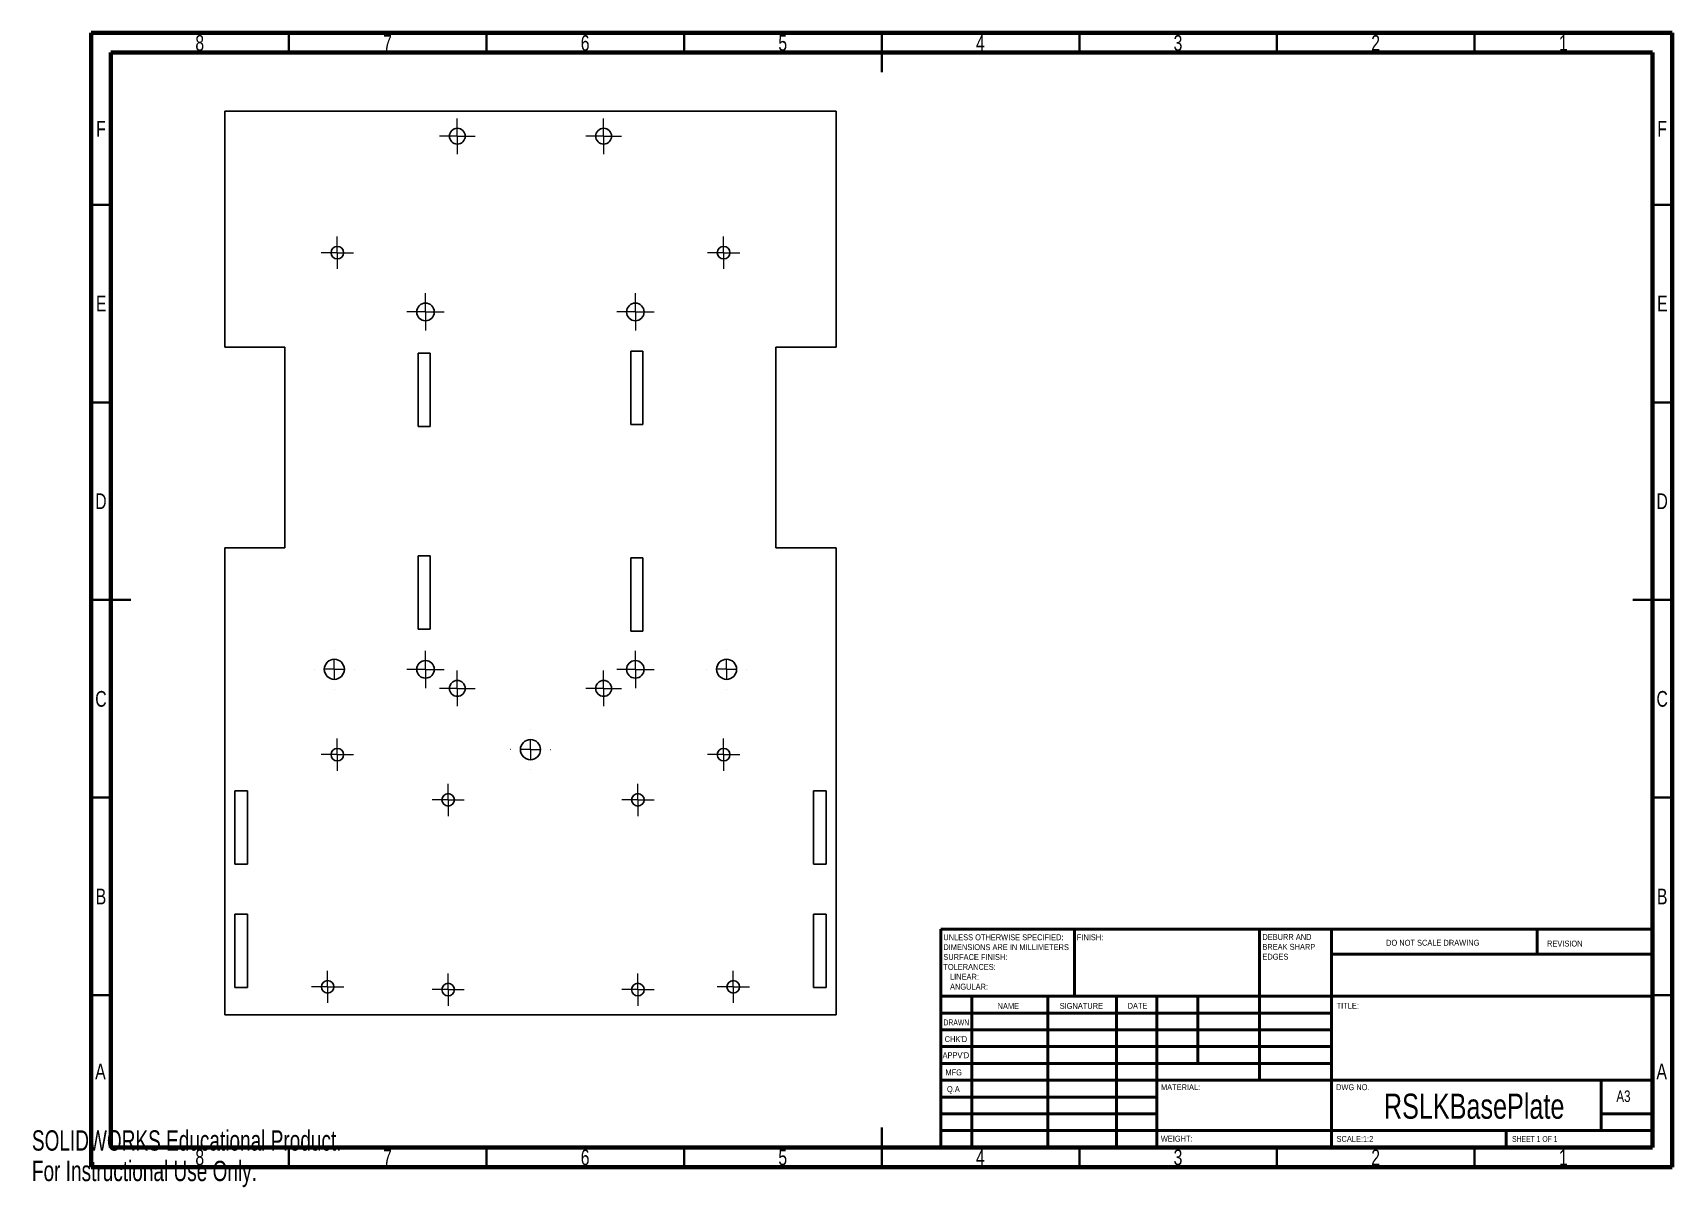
# Model space of a CAD drawing. Header units: millimetres. Extents: x 0 to 415, y 0 to 292.
import ezdxf

# ---------------------------------------------------------------- set-up
doc = ezdxf.new("R2010")
doc.units = ezdxf.units.MM
doc.styles.add('SLDTEXTSTYLE0', font='TXT', dxfattribs={"width": 0.75})
doc.styles.add('SLDTEXTSTYLE1', font='TXT', dxfattribs={"width": 0.686449})
doc.styles.add('SLDTEXTSTYLE2', font='TXT', dxfattribs={"width": 0.6875})
doc.styles.add('SLDTEXTSTYLE3', font='TXT', dxfattribs={"width": 0.7})

# ---------------------------------------------------------------- blocks, each defined once
blk = doc.blocks.new('SW_CENTERMARKSYMBOL_0')
at = {"color": 0, "linetype": 'Continuous', "lineweight": 18}
for p, q in [((0, 2.5), (0, 4.7225)), ((-2.5, 0), (-4.7225, 0)), ((0, 0), (-2.5, 0)), ((0, 0), (0, 2.5)), ((0, 0), (0, -2.5)), ((0, 0), (2.5, 0)), ((2.5, 0), (4.7225, 0)), ((0, -2.5), (0, -4.7225))]:
    blk.add_line(p, q, dxfattribs=at)
blk = doc.blocks.new('SW_CENTERMARKSYMBOL_1')
at = {"color": 0, "linetype": 'Continuous', "lineweight": 18}
for p, q in [((0, 2.5), (0, 4.7225)), ((-2.5, 0), (-4.7225, 0)), ((0, 0), (-2.5, 0)), ((0, 0), (0, 2.5)), ((0, 0), (0, -2.5)), ((0, 0), (2.5, 0)), ((2.5, 0), (4.7225, 0)), ((0, -2.5), (0, -4.7225))]:
    blk.add_line(p, q, dxfattribs=at)
blk = doc.blocks.new('SW_CENTERMARKSYMBOL_2')
at = {"color": 0, "linetype": 'Continuous', "lineweight": 18}
for p, q in [((0, 2.5), (0, 4.7225)), ((-2.5, 0), (-4.7225, 0)), ((0, 0), (-2.5, 0)), ((0, 0), (0, 2.5)), ((0, 0), (0, -2.5)), ((0, 0), (2.5, 0)), ((2.5, 0), (4.7225, 0)), ((0, -2.5), (0, -4.7225))]:
    blk.add_line(p, q, dxfattribs=at)
blk = doc.blocks.new('SW_CENTERMARKSYMBOL_3')
at = {"color": 0, "linetype": 'Continuous', "lineweight": 18}
for p, q in [((0, 2.5), (0, 4.7225)), ((-2.5, 0), (-4.7225, 0)), ((0, 0), (-2.5, 0)), ((0, 0), (0, 2.5)), ((0, 0), (0, -2.5)), ((0, 0), (2.5, 0)), ((2.5, 0), (4.7225, 0)), ((0, -2.5), (0, -4.7225))]:
    blk.add_line(p, q, dxfattribs=at)
blk = doc.blocks.new('SW_CENTERMARKSYMBOL_4')
at = {"color": 0, "linetype": 'Continuous', "lineweight": 18}
for p, q in [((0, 5), (0, 5.04)), ((-5, 0), (-5.04, 0)), ((0, 0), (-2.5, 0)), ((0, 0), (0, 2.5)), ((0, 0), (0, -2.5)), ((0, 0), (2.5, 0)), ((5, 0), (5.04, 0)), ((0, -5), (0, -5.04))]:
    blk.add_line(p, q, dxfattribs=at)
blk = doc.blocks.new('SW_CENTERMARKSYMBOL_5')
at = {"color": 0, "linetype": 'Continuous', "lineweight": 18}
for p, q in [((0, 5), (0, 5.04)), ((-5, 0), (-5.04, 0)), ((0, 0), (-2.5, 0)), ((0, 0), (0, 2.5)), ((0, 0), (0, -2.5)), ((0, 0), (2.5, 0)), ((5, 0), (5.04, 0)), ((0, -5), (0, -5.04))]:
    blk.add_line(p, q, dxfattribs=at)
blk = doc.blocks.new('SW_CENTERMARKSYMBOL_6')
at = {"color": 0, "linetype": 'Continuous', "lineweight": 18}
for p, q in [((0, 5), (0, 5.04)), ((-5, 0), (-5.04, 0)), ((0, 0), (-2.5, 0)), ((0, 0), (0, 2.5)), ((0, 0), (0, -2.5)), ((0, 0), (2.5, 0)), ((5, 0), (5.04, 0)), ((0, -5), (0, -5.04))]:
    blk.add_line(p, q, dxfattribs=at)
blk = doc.blocks.new('SW_CENTERMARKSYMBOL_7')
at = {"color": 0, "linetype": 'Continuous', "lineweight": 18}
for p, q in [((-2.5, 0), (-4.0875, 0)), ((0, 0), (-2.5, 0)), ((0, 2.5), (0, 4.0875)), ((0, 0), (0, 2.5)), ((0, 0), (0, -2.5)), ((0, 0), (2.5, 0)), ((2.5, 0), (4.0875, 0)), ((0, -2.5), (0, -4.0875))]:
    blk.add_line(p, q, dxfattribs=at)
blk = doc.blocks.new('SW_CENTERMARKSYMBOL_8')
at = {"color": 0, "linetype": 'Continuous', "lineweight": 18}
for p, q in [((-2.5, 0), (-4.0875, 0)), ((0, 0), (-2.5, 0)), ((0, 2.5), (0, 4.0875)), ((0, 0), (0, 2.5)), ((0, 0), (0, -2.5)), ((0, 0), (2.5, 0)), ((2.5, 0), (4.0875, 0)), ((0, -2.5), (0, -4.0875))]:
    blk.add_line(p, q, dxfattribs=at)
blk = doc.blocks.new('SW_CENTERMARKSYMBOL_9')
at = {"color": 0, "linetype": 'Continuous', "lineweight": 18}
for p, q in [((-2.5, 0), (-4.0875, 0)), ((0, 0), (-2.5, 0)), ((0, 2.5), (0, 4.0875)), ((0, 0), (0, 2.5)), ((0, 0), (0, -2.5)), ((0, 0), (2.5, 0)), ((2.5, 0), (4.0875, 0)), ((0, -2.5), (0, -4.0875))]:
    blk.add_line(p, q, dxfattribs=at)
blk = doc.blocks.new('SW_CENTERMARKSYMBOL_10')
at = {"color": 0, "linetype": 'Continuous', "lineweight": 18}
for p, q in [((-2.5, 0), (-4.0875, 0)), ((0, 0), (-2.5, 0)), ((0, 2.5), (0, 4.0875)), ((0, 0), (0, 2.5)), ((0, 0), (0, -2.5)), ((0, 0), (2.5, 0)), ((2.5, 0), (4.0875, 0)), ((0, -2.5), (0, -4.0875))]:
    blk.add_line(p, q, dxfattribs=at)
blk = doc.blocks.new('SW_CENTERMARKSYMBOL_11')
at = {"color": 0, "linetype": 'Continuous', "lineweight": 18}
for p, q in [((-2.5, 0), (-4.0875, 0)), ((0, 0), (-2.5, 0)), ((0, 2.5), (0, 4.0875)), ((0, 0), (0, 2.5)), ((0, 0), (0, -2.5)), ((0, 0), (2.5, 0)), ((2.5, 0), (4.0875, 0)), ((0, -2.5), (0, -4.0875))]:
    blk.add_line(p, q, dxfattribs=at)
blk = doc.blocks.new('SW_CENTERMARKSYMBOL_12')
at = {"color": 0, "linetype": 'Continuous', "lineweight": 18}
for p, q in [((-2.5, 0), (-4.0875, 0)), ((0, 0), (-2.5, 0)), ((0, 2.5), (0, 4.0875)), ((0, 0), (0, 2.5)), ((0, 0), (0, -2.5)), ((0, 0), (2.5, 0)), ((2.5, 0), (4.0875, 0)), ((0, -2.5), (0, -4.0875))]:
    blk.add_line(p, q, dxfattribs=at)
blk = doc.blocks.new('SW_CENTERMARKSYMBOL_13')
at = {"color": 0, "linetype": 'Continuous', "lineweight": 18}
for p, q in [((-2.5, 0), (-4.0875, 0)), ((0, 0), (-2.5, 0)), ((0, 2.5), (0, 4.0875)), ((0, 0), (0, 2.5)), ((0, 0), (0, -2.5)), ((0, 0), (2.5, 0)), ((2.5, 0), (4.0875, 0)), ((0, -2.5), (0, -4.0875))]:
    blk.add_line(p, q, dxfattribs=at)
blk = doc.blocks.new('SW_CENTERMARKSYMBOL_14')
at = {"color": 0, "linetype": 'Continuous', "lineweight": 18}
for p, q in [((-2.5, 0), (-4.0875, 0)), ((0, 0), (-2.5, 0)), ((0, 2.5), (0, 4.0875)), ((0, 0), (0, 2.5)), ((0, 0), (0, -2.5)), ((0, 0), (2.5, 0)), ((2.5, 0), (4.0875, 0)), ((0, -2.5), (0, -4.0875))]:
    blk.add_line(p, q, dxfattribs=at)
blk = doc.blocks.new('SW_CENTERMARKSYMBOL_15')
at = {"color": 0, "linetype": 'Continuous', "lineweight": 18}
for p, q in [((-2.5, 0), (-4.0875, 0)), ((0, 0), (-2.5, 0)), ((0, 2.5), (0, 4.0875)), ((0, 0), (0, 2.5)), ((0, 0), (0, -2.5)), ((0, 0), (2.5, 0)), ((2.5, 0), (4.0875, 0)), ((0, -2.5), (0, -4.0875))]:
    blk.add_line(p, q, dxfattribs=at)
blk = doc.blocks.new('SW_CENTERMARKSYMBOL_16')
at = {"color": 0, "linetype": 'Continuous', "lineweight": 18}
for p, q in [((-2.5, 0), (-4.0875, 0)), ((0, 0), (-2.5, 0)), ((0, 2.5), (0, 4.0875)), ((0, 0), (0, 2.5)), ((0, 0), (0, -2.5)), ((0, 0), (2.5, 0)), ((2.5, 0), (4.0875, 0)), ((0, -2.5), (0, -4.0875))]:
    blk.add_line(p, q, dxfattribs=at)
blk = doc.blocks.new('SW_CENTERMARKSYMBOL_17')
at = {"color": 0, "linetype": 'Continuous', "lineweight": 18}
for p, q in [((0, 2.5), (0, 4.5)), ((-2.5, 0), (-4.5, 0)), ((0, 0), (-2.5, 0)), ((0, 0), (0, 2.5)), ((0, 0), (0, -2.5)), ((0, 0), (2.5, 0)), ((2.5, 0), (4.5, 0)), ((0, -2.5), (0, -4.5))]:
    blk.add_line(p, q, dxfattribs=at)
blk = doc.blocks.new('SW_CENTERMARKSYMBOL_18')
at = {"color": 0, "linetype": 'Continuous', "lineweight": 18}
for p, q in [((0, 2.5), (0, 4.5)), ((-2.5, 0), (-4.5, 0)), ((0, 0), (-2.5, 0)), ((0, 0), (0, 2.5)), ((0, 0), (0, -2.5)), ((0, 0), (2.5, 0)), ((2.5, 0), (4.5, 0)), ((0, -2.5), (0, -4.5))]:
    blk.add_line(p, q, dxfattribs=at)
blk = doc.blocks.new('SW_CENTERMARKSYMBOL_19')
at = {"color": 0, "linetype": 'Continuous', "lineweight": 18}
for p, q in [((0, 2.5), (0, 4.5)), ((-2.5, 0), (-4.5, 0)), ((0, 0), (-2.5, 0)), ((0, 0), (0, 2.5)), ((0, 0), (0, -2.5)), ((0, 0), (2.5, 0)), ((2.5, 0), (4.5, 0)), ((0, -2.5), (0, -4.5))]:
    blk.add_line(p, q, dxfattribs=at)
blk = doc.blocks.new('SW_CENTERMARKSYMBOL_20')
at = {"color": 0, "linetype": 'Continuous', "lineweight": 18}
for p, q in [((0, 2.5), (0, 4.5)), ((-2.5, 0), (-4.5, 0)), ((0, 0), (-2.5, 0)), ((0, 0), (0, 2.5)), ((0, 0), (0, -2.5)), ((0, 0), (2.5, 0)), ((2.5, 0), (4.5, 0)), ((0, -2.5), (0, -4.5))]:
    blk.add_line(p, q, dxfattribs=at)

msp = doc.modelspace()

# ---------------------------------------------------------------- linework, layer by layer
at = {"color": 7, "linetype": 'Continuous', "lineweight": 70}
for p, q in [((15, 5), (15, 292)), ((15, 292), (415, 292)), ((415, 292), (415, 5)), ((20, 10), (20, 287)), ((20, 287), (410, 287)), ((410, 287), (410, 10)), ((410, 10), (20, 10)), ((415, 5), (15, 5))]:
    msp.add_line(p, q, dxfattribs=at)
at = {"color": 7, "linetype": 'Continuous', "lineweight": 35}
for p, q in [((65, 287), (65, 292)), ((115, 287), (115, 292)), ((165, 287), (165, 292)), ((215, 292), (215, 282)), ((215, 287), (215, 292)), ((265, 287), (265, 292)), ((315, 287), (315, 292)), ((365, 287), (365, 292)), ((20, 248.5), (15, 248.5)), ((410, 248.5), (415, 248.5)), ((20, 198.5), (15, 198.5)), ((410, 198.5), (415, 198.5)), ((15, 148.5), (25, 148.5)), ((20, 148.5), (15, 148.5)), ((415, 148.5), (405, 148.5)), ((410, 148.5), (415, 148.5)), ((20, 98.5), (15, 98.5)), ((410, 98.5), (415, 98.5)), ((20, 48.5), (15, 48.5)), ((410, 48.5), (415, 48.5)), ((215, 5), (215, 15)), ((65, 10), (65, 5)), ((115, 10), (115, 5)), ((165, 10), (165, 5)), ((215, 10), (215, 5)), ((265, 10), (265, 5)), ((315, 10), (315, 5)), ((365, 10), (365, 5))]:
    msp.add_line(p, q, dxfattribs=at)
at = {"color": 7, "linetype": 'Continuous', "lineweight": 25}
for p, q in [((203.47, 272.18), (48.78, 272.18)), ((48.78, 272.18), (48.78, 212.49)), ((203.47, 212.49), (203.47, 272.18)), ((64.02, 212.49), (48.78, 212.49)), ((64.02, 161.69), (64.02, 212.49)), ((203.47, 212.49), (188.23, 212.49)), ((188.23, 212.49), (188.23, 161.69)), ((100.73, 210.97), (97.69, 210.97)), ((97.69, 210.97), (97.69, 192.43)), ((100.73, 192.43), (100.73, 210.97)), ((154.58, 211.48), (151.53, 211.48)), ((151.53, 211.48), (151.53, 192.93)), ((154.58, 192.93), (154.58, 211.48)), ((97.69, 192.43), (100.73, 192.43)), ((151.53, 192.93), (154.58, 192.93)), ((48.78, 161.69), (64.02, 161.69)), ((48.78, 161.69), (48.78, 43.58)), ((100.73, 159.66), (97.69, 159.66)), ((97.69, 159.66), (97.69, 141.12)), ((100.73, 141.12), (100.73, 159.66)), ((154.58, 159.15), (151.53, 159.15)), ((151.53, 159.15), (151.53, 140.61)), ((154.58, 140.61), (154.58, 159.15)), ((188.23, 161.69), (203.47, 161.69)), ((203.47, 43.58), (203.47, 161.69)), ((97.69, 141.12), (100.73, 141.12)), ((151.53, 140.61), (154.58, 140.61)), ((54.55, 100.22), (51.32, 100.22)), ((51.32, 100.22), (51.32, 81.68)), ((54.55, 81.68), (54.55, 100.22)), ((197.7, 100.22), (197.7, 81.68)), ((200.93, 100.22), (197.7, 100.22)), ((200.93, 81.68), (200.93, 100.22)), ((51.32, 81.68), (54.55, 81.68)), ((197.7, 81.68), (200.93, 81.68)), ((54.55, 68.98), (51.32, 68.98)), ((51.32, 68.98), (51.32, 50.44)), ((54.55, 50.44), (54.55, 68.98)), ((197.7, 68.98), (197.7, 50.44)), ((200.93, 68.98), (197.7, 68.98)), ((200.93, 50.44), (200.93, 68.98)), ((51.32, 50.44), (54.55, 50.44)), ((197.7, 50.44), (200.93, 50.44)), ((48.78, 43.58), (203.47, 43.58))]:
    msp.add_line(p, q, dxfattribs=at)
at = {"color": 7, "linetype": 'Continuous', "lineweight": 50}
for p, q in [((230, 65.25), (410, 65.25)), ((230, 65.25), (230, 10)), ((263.8, 48.25), (263.8, 65.25)), ((310.6, 65.25), (310.6, 27)), ((328.8, 65.25), (328.8, 10)), ((380.8, 58.88), (380.8, 65.25)), ((410, 58.88), (328.8, 58.88)), ((410, 48.25), (230, 48.25)), ((237.8, 48.25), (237.8, 10)), ((256.99, 48.25), (256.99, 10)), ((274.4, 48.25), (274.4, 10)), ((284.6, 10), (284.6, 48.25)), ((295, 31.25), (295, 48.25)), ((328.8, 44), (230, 44)), ((328.8, 39.75), (230, 39.75)), ((328.8, 35.5), (230, 35.5)), ((328.8, 31.25), (230, 31.25)), ((284.6, 27), (230, 27)), ((284.6, 27), (410, 27)), ((397, 14.25), (397, 27)), ((284.6, 22.75), (230, 22.75)), ((284.6, 18.5), (230, 18.5)), ((410, 18.5), (397, 18.5)), ((230, 14.25), (410, 14.25)), ((373, 10), (373, 14.25))]:
    msp.add_line(p, q, dxfattribs=at)
at = {"color": 7, "linetype": 'Continuous', "lineweight": 25}
for centre, radius in [((107.62, 265.83), 2), ((144.64, 265.83), 2), ((77.26, 236.37), 1.59), ((175, 236.37), 1.59), ((99.58, 221.38), 2.22), ((152.67, 221.38), 2.22), ((76.51, 130.96), 2.54), ((99.58, 130.94), 2.22), ((152.67, 130.94), 2.22), ((175.76, 130.96), 2.54), ((107.62, 126.13), 2), ((144.64, 126.13), 2), ((126.13, 110.64), 2.54), ((77.26, 109.37), 1.59), ((175, 109.37), 1.59), ((105.31, 97.93), 1.59), ((153.31, 97.93), 1.59), ((74.82, 50.63), 1.59), ((105.31, 49.93), 1.59), ((153.31, 49.93), 1.59), ((177.44, 50.63), 1.59)]:
    msp.add_circle(centre, radius, dxfattribs=at)

# ---------------------------------------------------------------- block references
at = {"color": 7, "linetype": 'Continuous', "lineweight": 0}
for name, p in [('SW_CENTERMARKSYMBOL_18', (107.62, 265.83)), ('SW_CENTERMARKSYMBOL_17', (144.64, 265.83)), ('SW_CENTERMARKSYMBOL_11', (77.26, 236.37)), ('SW_CENTERMARKSYMBOL_13', (175, 236.37)), ('SW_CENTERMARKSYMBOL_0', (99.58, 221.38)), ('SW_CENTERMARKSYMBOL_3', (152.67, 221.38)), ('SW_CENTERMARKSYMBOL_5', (76.51, 130.96)), ('SW_CENTERMARKSYMBOL_2', (99.58, 130.94)), ('SW_CENTERMARKSYMBOL_1', (152.67, 130.94)), ('SW_CENTERMARKSYMBOL_4', (175.76, 130.96)), ('SW_CENTERMARKSYMBOL_19', (107.62, 126.13)), ('SW_CENTERMARKSYMBOL_20', (144.64, 126.13)), ('SW_CENTERMARKSYMBOL_14', (77.26, 109.37)), ('SW_CENTERMARKSYMBOL_6', (126.13, 110.64)), ('SW_CENTERMARKSYMBOL_12', (175, 109.37)), ('SW_CENTERMARKSYMBOL_10', (105.31, 97.93)), ('SW_CENTERMARKSYMBOL_7', (153.31, 97.93)), ('SW_CENTERMARKSYMBOL_16', (74.82, 50.63)), ('SW_CENTERMARKSYMBOL_8', (105.31, 49.93)), ('SW_CENTERMARKSYMBOL_9', (153.31, 49.93)), ('SW_CENTERMARKSYMBOL_15', (177.44, 50.63))]:
    msp.add_blockref(name, p, dxfattribs=at)

# ---------------------------------------------------------------- texts
for s, insert, char_height, attachment_point, style in [('8', (42.46, 291.41), 3.97, 2, 'SLDTEXTSTYLE0'), ('7', (89.96, 291.41), 3.97, 2, 'SLDTEXTSTYLE0'), ('6', (139.96, 291.41), 3.97, 2, 'SLDTEXTSTYLE0'), ('5', (189.96, 291.41), 3.97, 2, 'SLDTEXTSTYLE0'), ('4', (239.96, 291.41), 3.97, 2, 'SLDTEXTSTYLE0'), ('3', (289.96, 291.41), 3.97, 2, 'SLDTEXTSTYLE0'), ('2', (339.96, 291.41), 3.97, 2, 'SLDTEXTSTYLE0'), ('1', (387.46, 291.41), 3.97, 2, 'SLDTEXTSTYLE0'), ('F', (17.46, 269.72), 3.97, 2, 'SLDTEXTSTYLE0'), ('F', (412.46, 269.72), 3.97, 2, 'SLDTEXTSTYLE0'), ('E', (17.51, 225.47), 3.97, 2, 'SLDTEXTSTYLE0'), ('E', (412.51, 225.47), 3.97, 2, 'SLDTEXTSTYLE0'), ('D', (17.45, 175.47), 3.97, 2, 'SLDTEXTSTYLE0'), ('D', (412.45, 175.47), 3.97, 2, 'SLDTEXTSTYLE0'), ('C', (17.46, 125.47), 3.97, 2, 'SLDTEXTSTYLE0'), ('C', (412.46, 125.47), 3.97, 2, 'SLDTEXTSTYLE0'), ('B', (17.47, 75.47), 3.97, 2, 'SLDTEXTSTYLE0'), ('B', (412.47, 75.47), 3.97, 2, 'SLDTEXTSTYLE0'), ('UNLESS OTHERWISE SPECIFIED:', (230.59, 63.92), 1.5, 1, 'SLDTEXTSTYLE0'), ('FINISH:', (264.37, 63.92), 1.5, 1, 'SLDTEXTSTYLE0'), ('DEBURR AND', (311.31, 64), 1.5, 1, 'SLDTEXTSTYLE0'), ('DO NOT SCALE DRAWING', (342.61, 62.53), 1.5, 1, 'SLDTEXTSTYLE0'), ('REVISION', (383.33, 62.33), 1.5, 1, 'SLDTEXTSTYLE0'), ('SURFACE FINISH:', (230.59, 58.92), 1.5, 1, 'SLDTEXTSTYLE0'), ('DIMENSIONS ARE IN MILLIMETERS', (230.59, 61.42), 1.5, 1, 'SLDTEXTSTYLE0'), ('BREAK SHARP', (311.31, 61.5), 1.5, 1, 'SLDTEXTSTYLE0'), ('EDGES', (311.31, 59), 1.5, 1, 'SLDTEXTSTYLE0'), ('TOLERANCES:', (230.59, 56.42), 1.5, 1, 'SLDTEXTSTYLE0'), ('ANGULAR:', (232.28, 51.42), 1.5, 1, 'SLDTEXTSTYLE0'), ('LINEAR:', (232.28, 53.92), 1.5, 1, 'SLDTEXTSTYLE0'), ('NAME', (244.32, 46.5), 1.5, 1, 'SLDTEXTSTYLE0'), ('SIGNATURE', (260.03, 46.56), 1.5, 1, 'SLDTEXTSTYLE0'), ('DATE', (277.21, 46.58), 1.5, 1, 'SLDTEXTSTYLE0'), ('TITLE:', (330.09, 46.58), 1.5, 1, 'SLDTEXTSTYLE0'), ('DRAWN', (230.64, 42.38), 1.5, 1, 'SLDTEXTSTYLE1'), ("CHK'D", (230.94, 38.16), 1.5, 1, 'SLDTEXTSTYLE0'), ("APPV'D", (230.4, 34.07), 1.5, 1, 'SLDTEXTSTYLE0'), ('A', (17.34, 31.22), 3.97, 2, 'SLDTEXTSTYLE0'), ('MFG', (231.12, 29.72), 1.5, 1, 'SLDTEXTSTYLE0'), ('A', (412.34, 31.22), 3.97, 2, 'SLDTEXTSTYLE0'), ('Q.A', (231.51, 25.5), 1.5, 1, 'SLDTEXTSTYLE0'), ('MATERIAL:', (285.65, 25.99), 1.5, 1, 'SLDTEXTSTYLE0'), ('DWG NO.', (329.95, 25.99), 1.5, 1, 'SLDTEXTSTYLE0'), ('RSLKBasePlate', (364.89, 23.61), 6.35, 2, 'SLDTEXTSTYLE0'), ('A3', (400.87, 24.41), 2.91, 1, 'SLDTEXTSTYLE0'), ('WEIGHT:', (285.62, 12.95), 1.499, 1, 'SLDTEXTSTYLE0'), ('SCALE:1:2', (330.07, 12.9), 1.5, 1, 'SLDTEXTSTYLE0'), ('SHEET 1 OF 1', (374.48, 12.9), 1.5, 1, 'SLDTEXTSTYLE2'), ('8', (42.46, 9.47), 3.97, 2, 'SLDTEXTSTYLE0'), ('7', (89.96, 9.47), 3.97, 2, 'SLDTEXTSTYLE0'), ('6', (139.96, 9.47), 3.97, 2, 'SLDTEXTSTYLE0'), ('5', (189.96, 9.47), 3.97, 2, 'SLDTEXTSTYLE0'), ('4', (239.96, 9.47), 3.97, 2, 'SLDTEXTSTYLE0'), ('3', (289.96, 9.47), 3.97, 2, 'SLDTEXTSTYLE0'), ('2', (339.96, 9.47), 3.97, 2, 'SLDTEXTSTYLE0'), ('1', (387.46, 9.47), 3.97, 2, 'SLDTEXTSTYLE0')]:
    msp.add_mtext(s, dxfattribs=dict(at, insert=insert, char_height=char_height, attachment_point=attachment_point, style=style))
at = {"color": 7, "linetype": 'Continuous', "char_height": 5.1381, "attachment_point": 1, "style": 'SLDTEXTSTYLE3'}
for s, insert in [('SOLIDWORKS Educational Product.', (0, 14.33)), ('For Instructional Use Only.', (0, 6.62))]:
    msp.add_mtext(s, dxfattribs=dict(at, insert=insert))

doc.saveas('drawing.dxf')
